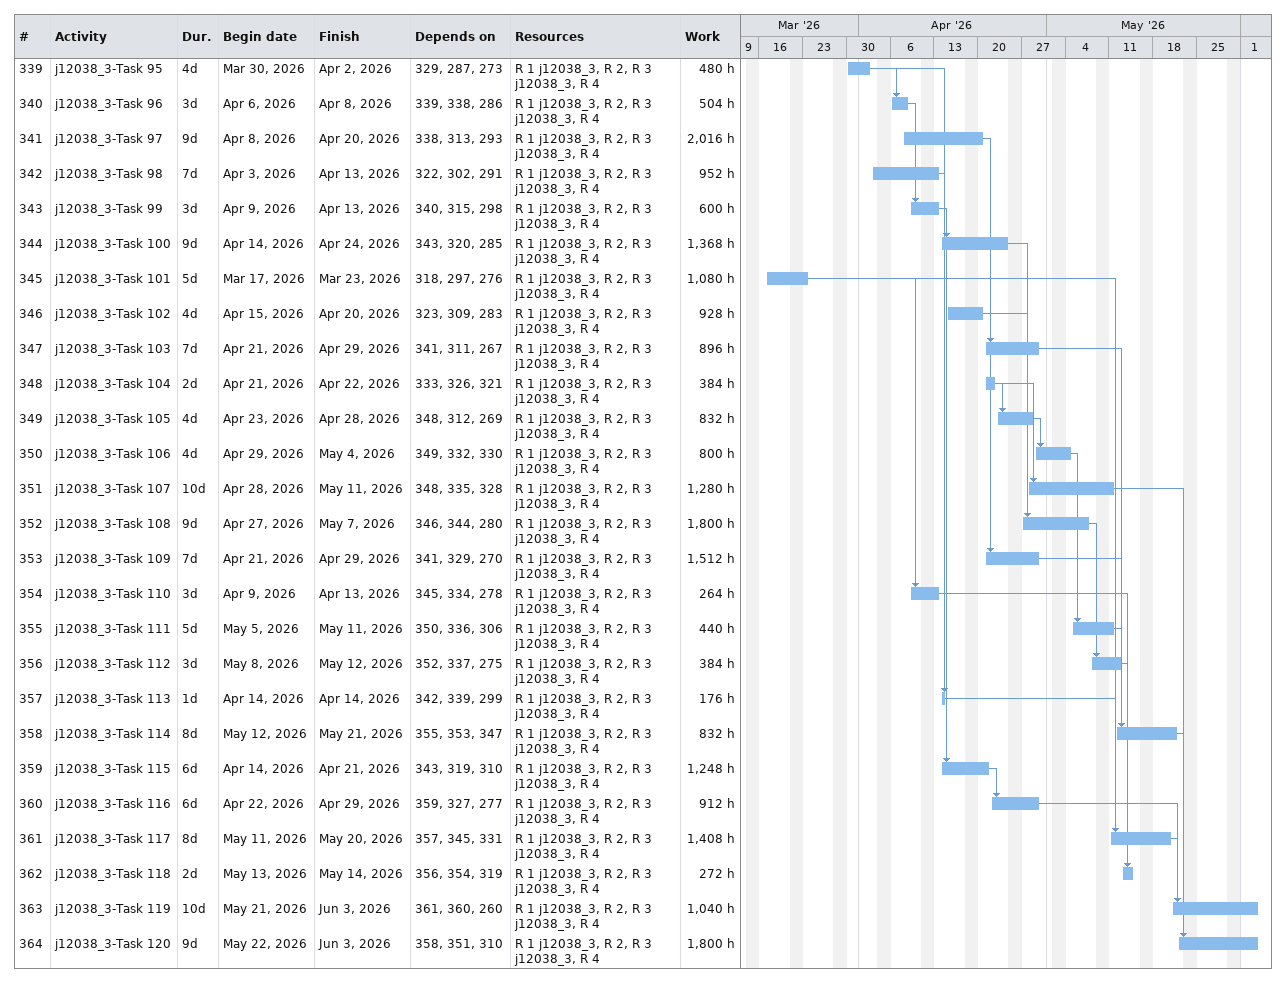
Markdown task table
| ID | Task | Duration | Start | Finish | Predecessors | Resources | Work (h) |
|---|---|---|---|---|---|---|---|
| 339 | j12038_3-Task 95 | 4d | 2026-03-30 | 2026-04-02 | 329, 287, 273 | R 1 j12038_3, R 2, R 3 j12038_3, R 4 | 480 |
| 340 | j12038_3-Task 96 | 3d | 2026-04-06 | 2026-04-08 | 339, 338, 286 | R 1 j12038_3, R 2, R 3 j12038_3, R 4 | 504 |
| 341 | j12038_3-Task 97 | 9d | 2026-04-08 | 2026-04-20 | 338, 313, 293 | R 1 j12038_3, R 2, R 3 j12038_3, R 4 | 2016 |
| 342 | j12038_3-Task 98 | 7d | 2026-04-03 | 2026-04-13 | 322, 302, 291 | R 1 j12038_3, R 2, R 3 j12038_3, R 4 | 952 |
| 343 | j12038_3-Task 99 | 3d | 2026-04-09 | 2026-04-13 | 340, 315, 298 | R 1 j12038_3, R 2, R 3 j12038_3, R 4 | 600 |
| 344 | j12038_3-Task 100 | 9d | 2026-04-14 | 2026-04-24 | 343, 320, 285 | R 1 j12038_3, R 2, R 3 j12038_3, R 4 | 1368 |
| 345 | j12038_3-Task 101 | 5d | 2026-03-17 | 2026-03-23 | 318, 297, 276 | R 1 j12038_3, R 2, R 3 j12038_3, R 4 | 1080 |
| 346 | j12038_3-Task 102 | 4d | 2026-04-15 | 2026-04-20 | 323, 309, 283 | R 1 j12038_3, R 2, R 3 j12038_3, R 4 | 928 |
| 347 | j12038_3-Task 103 | 7d | 2026-04-21 | 2026-04-29 | 341, 311, 267 | R 1 j12038_3, R 2, R 3 j12038_3, R 4 | 896 |
| 348 | j12038_3-Task 104 | 2d | 2026-04-21 | 2026-04-22 | 333, 326, 321 | R 1 j12038_3, R 2, R 3 j12038_3, R 4 | 384 |
| 349 | j12038_3-Task 105 | 4d | 2026-04-23 | 2026-04-28 | 348, 312, 269 | R 1 j12038_3, R 2, R 3 j12038_3, R 4 | 832 |
| 350 | j12038_3-Task 106 | 4d | 2026-04-29 | 2026-05-04 | 349, 332, 330 | R 1 j12038_3, R 2, R 3 j12038_3, R 4 | 800 |
| 351 | j12038_3-Task 107 | 10d | 2026-04-28 | 2026-05-11 | 348, 335, 328 | R 1 j12038_3, R 2, R 3 j12038_3, R 4 | 1280 |
| 352 | j12038_3-Task 108 | 9d | 2026-04-27 | 2026-05-07 | 346, 344, 280 | R 1 j12038_3, R 2, R 3 j12038_3, R 4 | 1800 |
| 353 | j12038_3-Task 109 | 7d | 2026-04-21 | 2026-04-29 | 341, 329, 270 | R 1 j12038_3, R 2, R 3 j12038_3, R 4 | 1512 |
| 354 | j12038_3-Task 110 | 3d | 2026-04-09 | 2026-04-13 | 345, 334, 278 | R 1 j12038_3, R 2, R 3 j12038_3, R 4 | 264 |
| 355 | j12038_3-Task 111 | 5d | 2026-05-05 | 2026-05-11 | 350, 336, 306 | R 1 j12038_3, R 2, R 3 j12038_3, R 4 | 440 |
| 356 | j12038_3-Task 112 | 3d | 2026-05-08 | 2026-05-12 | 352, 337, 275 | R 1 j12038_3, R 2, R 3 j12038_3, R 4 | 384 |
| 357 | j12038_3-Task 113 | 1d | 2026-04-14 | 2026-04-14 | 342, 339, 299 | R 1 j12038_3, R 2, R 3 j12038_3, R 4 | 176 |
| 358 | j12038_3-Task 114 | 8d | 2026-05-12 | 2026-05-21 | 355, 353, 347 | R 1 j12038_3, R 2, R 3 j12038_3, R 4 | 832 |
| 359 | j12038_3-Task 115 | 6d | 2026-04-14 | 2026-04-21 | 343, 319, 310 | R 1 j12038_3, R 2, R 3 j12038_3, R 4 | 1248 |
| 360 | j12038_3-Task 116 | 6d | 2026-04-22 | 2026-04-29 | 359, 327, 277 | R 1 j12038_3, R 2, R 3 j12038_3, R 4 | 912 |
| 361 | j12038_3-Task 117 | 8d | 2026-05-11 | 2026-05-20 | 357, 345, 331 | R 1 j12038_3, R 2, R 3 j12038_3, R 4 | 1408 |
| 362 | j12038_3-Task 118 | 2d | 2026-05-13 | 2026-05-14 | 356, 354, 319 | R 1 j12038_3, R 2, R 3 j12038_3, R 4 | 272 |
| 363 | j12038_3-Task 119 | 10d | 2026-05-21 | 2026-06-03 | 361, 360, 260 | R 1 j12038_3, R 2, R 3 j12038_3, R 4 | 1040 |
| 364 | j12038_3-Task 120 | 9d | 2026-05-22 | 2026-06-03 | 358, 351, 310 | R 1 j12038_3, R 2, R 3 j12038_3, R 4 | 1800 |
